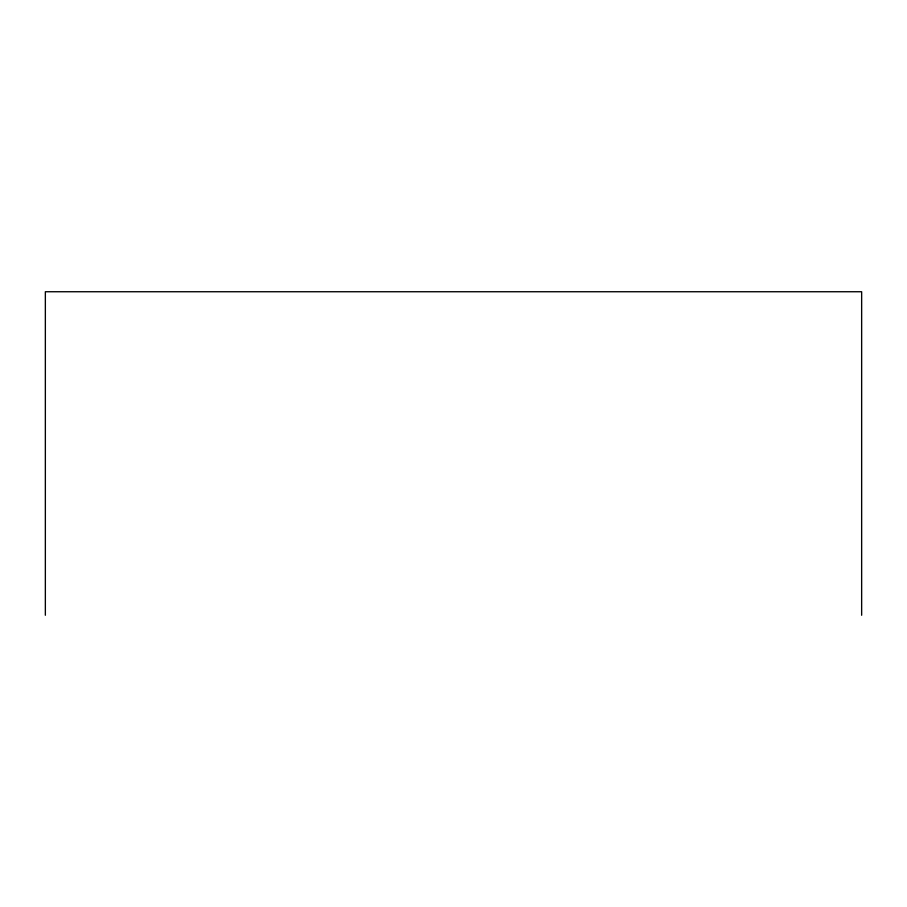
<?xml version="1.0" encoding="UTF-8"?>
<svg xmlns="http://www.w3.org/2000/svg" width="907" height="907" viewBox="0 0 907 907"><rect width="100%" height="100%" fill="white"/><g stroke="black" fill="none" stroke-linecap="round" stroke-linejoin="round"><path stroke-width="1.36" d="M861.65 615.263L861.65 291.737L45.35 291.737L45.35 615.263"/></g></svg>
